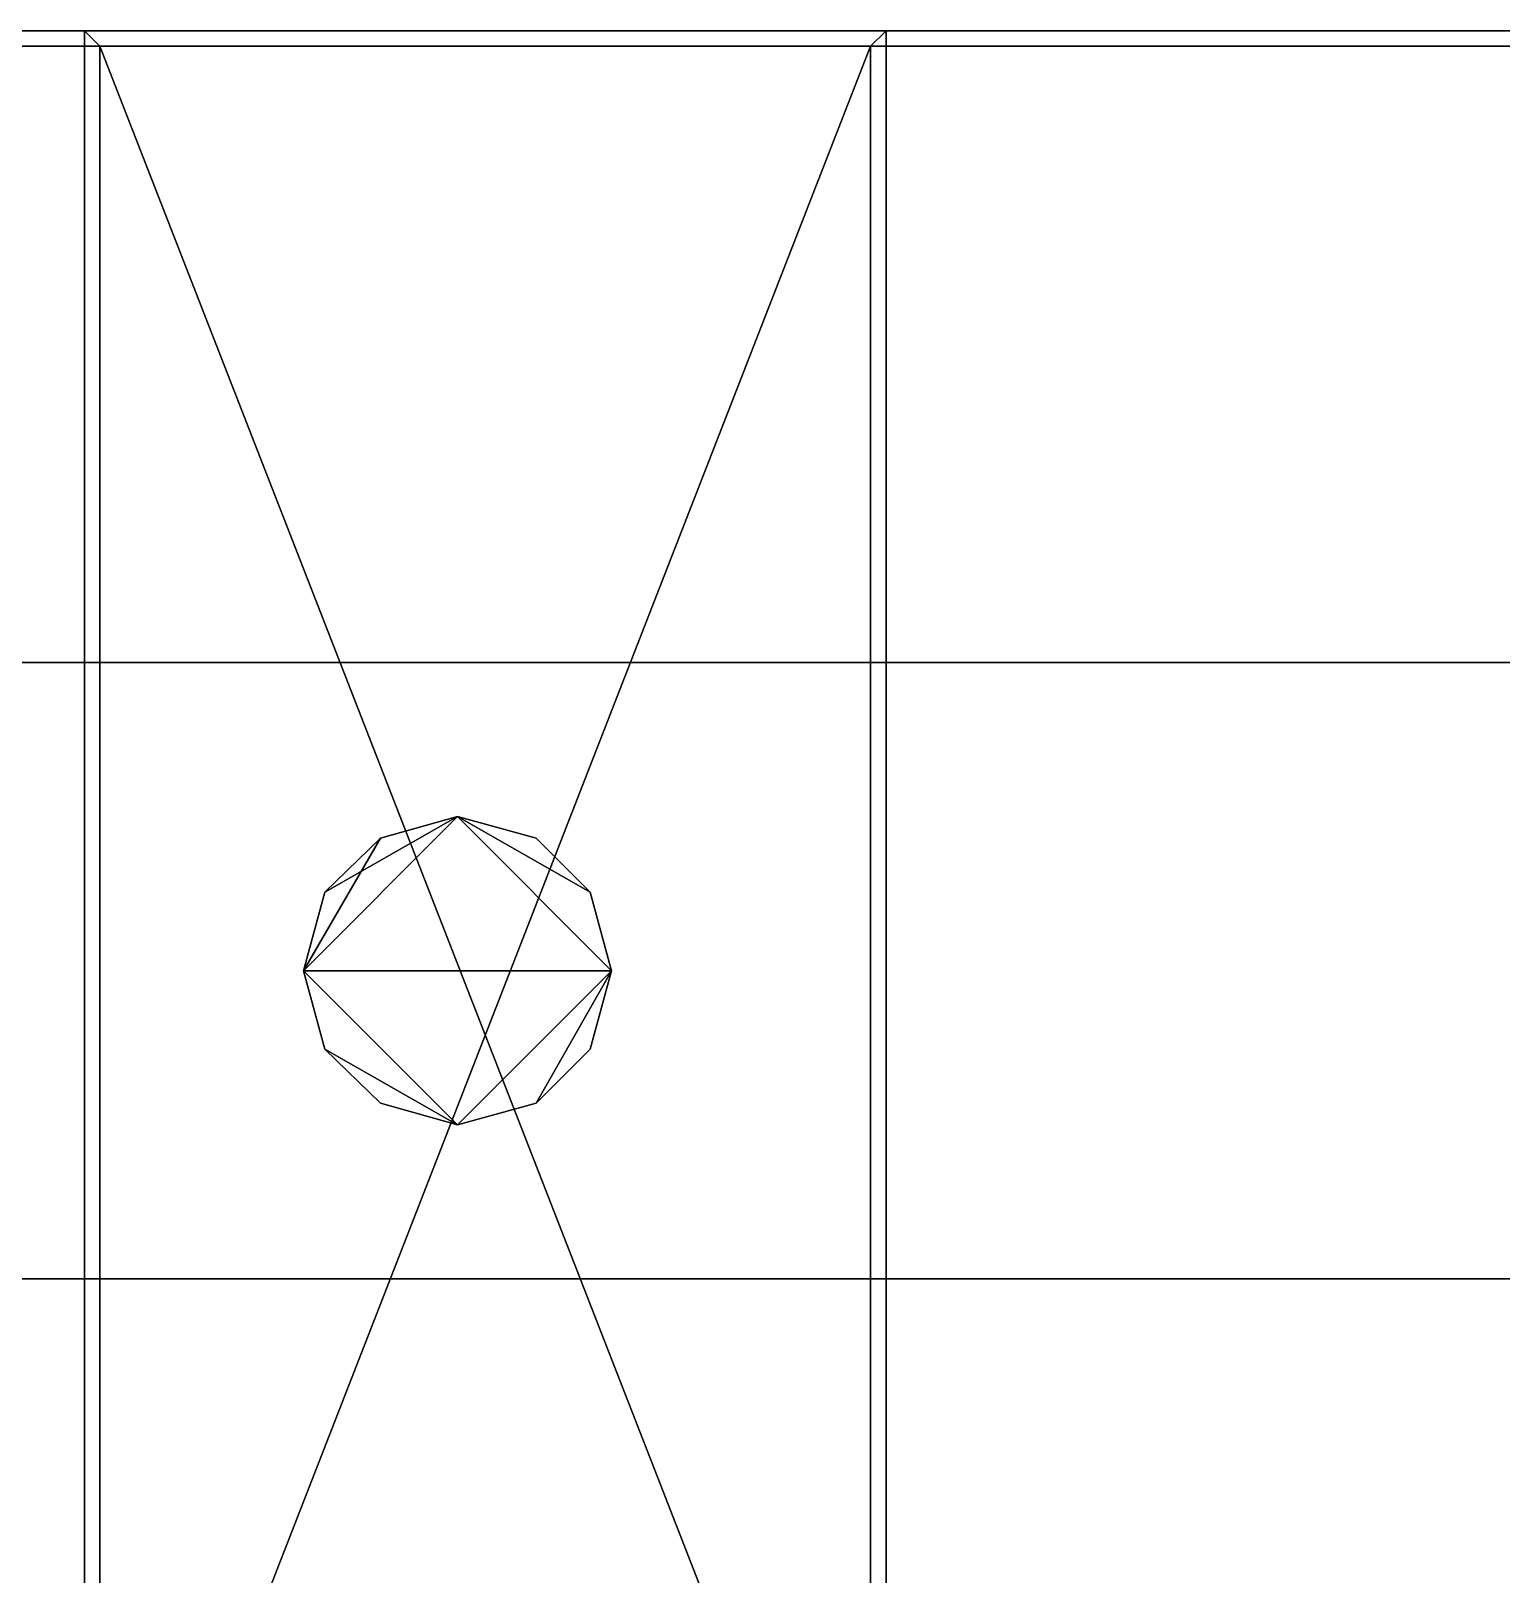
# Model space of a CAD drawing. Extents: x -2.94 to 0, y 0 to 1.37.
# Drawn here: x -1.6245 to -1.5291, y 0.7008 to 0.801 of the extents above; entities that cross this region are included whole.
import ezdxf

# ---------------------------------------------------------------- set-up
doc = ezdxf.new("R2010")
doc.units = 0
for name, color, linetype in [('CAP_1.29', 39, 'CONTINUOUS'), ('CAP_1.31', 49, 'CONTINUOUS'), ('CAP_1.7', 49, 'CONTINUOUS'), ('CAP_1.8', 49, 'CONTINUOUS'), ('CAP_2.29', 39, 'CONTINUOUS'), ('CAP_2.31', 49, 'CONTINUOUS'), ('CAP_2.7', 49, 'CONTINUOUS'), ('CAP_2.8', 49, 'CONTINUOUS'), ('EXTRUDE_NURBS_12', 39, 'CONTINUOUS'), ('EXTRUDE_NURBS_16', 49, 'CONTINUOUS'), ('RECTANGLE', 49, 'CONTINUOUS'), ('RECTANGLE_3.8', 49, 'CONTINUOUS'), ('ROUNDING_1.7', 49, 'CONTINUOUS'), ('ROUNDING_1.8', 49, 'CONTINUOUS'), ('ROUNDING_2.7', 49, 'CONTINUOUS'), ('ROUNDING_2.8', 49, 'CONTINUOUS')]:
    doc.layers.add(name, color=color, linetype=linetype)

msp = doc.modelspace()

# ---------------------------------------------------------------- meshes
at = {"layer": 'CAP_1.29'}
mesh = msp.add_polyface(dxfattribs=at)
corners = [(-1.5968, 0.75, 1.52), (-1.6018, 0.7486, 1.52), (-1.6054, 0.7451, 1.52), (-1.6068, 0.74, 1.52), (-1.6054, 0.7349, 1.52), (-1.6018, 0.7314, 1.52), (-1.5968, 0.73, 1.52), (-1.5917, 0.7314, 1.52), (-1.5882, 0.7349, 1.52), (-1.5868, 0.74, 1.52), (-1.5882, 0.7451, 1.52), (-1.5917, 0.7486, 1.52)]
mesh.append_faces([[corners[k] for k in face] for face in [(0, 1, 3, 3), (0, 3, 9, 9), (0, 9, 10, 10), (0, 10, 11, 11), (1, 2, 3, 3), (3, 4, 6, 6), (3, 6, 9, 9), (4, 5, 6, 6), (6, 7, 9, 9), (7, 8, 9, 9)]])
at = {"layer": 'CAP_1.31'}
mesh = msp.add_polyface(dxfattribs=at)
corners = [(-2.17, 0.76, 2.9754), (-0.7725, 0.76, 1.91), (-0.7725, 0.76, 1.83), (-2.17, 0.76, 2.8954)]
mesh.append_faces([[corners[k] for k in face] for face in [(3, 2, 1, 1), (3, 1, 0, 0)]])
at = {"layer": 'CAP_1.7'}
mesh = msp.add_polyface(dxfattribs=at)
corners = [(-1.62, 0.8, 1.4886), (-1.62, 0.03, 1.4886), (-1.32, 0.03, 1.4886), (-1.32, 0.8, 1.4886)]
mesh.append_faces([[corners[k] for k in face] for face in [(0, 1, 3, 3), (1, 2, 3, 3)]])
at = {"layer": 'CAP_1.8'}
mesh = msp.add_polyface(dxfattribs=at)
corners = [(-1.87, 0.8, 1.6786), (-1.87, 0.03, 1.6786), (-1.57, 0.03, 1.6786), (-1.57, 0.8, 1.6786)]
mesh.append_faces([[corners[k] for k in face] for face in [(0, 1, 3, 3), (1, 2, 3, 3)]])
at = {"layer": 'CAP_2.29'}
mesh = msp.add_polyface(dxfattribs=at)
corners = [(-1.5968, 0.75, 2.47), (-1.6018, 0.7486, 2.47), (-1.6054, 0.7451, 2.47), (-1.6068, 0.74, 2.47), (-1.6054, 0.7349, 2.47), (-1.6018, 0.7314, 2.47), (-1.5968, 0.73, 2.47), (-1.5917, 0.7314, 2.47), (-1.5882, 0.7349, 2.47), (-1.5868, 0.74, 2.47), (-1.5882, 0.7451, 2.47), (-1.5917, 0.7486, 2.47)]
mesh.append_faces([[corners[k] for k in face] for face in [(11, 10, 0, 0), (10, 9, 0, 0), (9, 8, 7, 7), (9, 7, 6, 6), (9, 6, 3, 3), (9, 3, 0, 0), (6, 5, 4, 4), (6, 4, 3, 3), (3, 2, 0, 0), (2, 1, 0, 0)]])
at = {"layer": 'CAP_2.31'}
mesh = msp.add_polyface(dxfattribs=at)
corners = [(-2.17, 0.72, 2.9754), (-0.7725, 0.72, 1.91), (-0.7725, 0.72, 1.83), (-2.17, 0.72, 2.8954)]
mesh.append_faces([[corners[k] for k in face] for face in [(0, 1, 3, 3), (1, 2, 3, 3)]])
at = {"layer": 'CAP_2.7'}
mesh = msp.add_polyface(dxfattribs=at)
corners = [(-1.62, 0.8, 1.5206), (-1.62, 0.03, 1.5206), (-1.32, 0.03, 1.5206), (-1.32, 0.8, 1.5206)]
mesh.append_faces([[corners[k] for k in face] for face in [(3, 2, 0, 0), (2, 1, 0, 0)]])
at = {"layer": 'CAP_2.8'}
mesh = msp.add_polyface(dxfattribs=at)
corners = [(-1.87, 0.8, 1.7106), (-1.87, 0.03, 1.7106), (-1.57, 0.03, 1.7106), (-1.57, 0.8, 1.7106)]
mesh.append_faces([[corners[k] for k in face] for face in [(3, 2, 0, 0), (2, 1, 0, 0)]])
at = {"layer": 'EXTRUDE_NURBS_12'}
mesh = msp.add_polyface(dxfattribs=at)
corners = [(-1.5968, 0.75, 1.52), (-1.6018, 0.7486, 1.52), (-1.6054, 0.7451, 1.52), (-1.6068, 0.74, 1.52), (-1.6054, 0.7349, 1.52), (-1.6018, 0.7314, 1.52), (-1.5968, 0.73, 1.52), (-1.5917, 0.7314, 1.52), (-1.5882, 0.7349, 1.52), (-1.5868, 0.74, 1.52), (-1.5882, 0.7451, 1.52), (-1.5917, 0.7486, 1.52), (-1.5968, 0.75, 2.47), (-1.6018, 0.7486, 2.47), (-1.6054, 0.7451, 2.47), (-1.6068, 0.74, 2.47), (-1.6054, 0.7349, 2.47), (-1.6018, 0.7314, 2.47), (-1.5968, 0.73, 2.47), (-1.5917, 0.7314, 2.47), (-1.5882, 0.7349, 2.47), (-1.5868, 0.74, 2.47), (-1.5882, 0.7451, 2.47), (-1.5917, 0.7486, 2.47)]
mesh.append_faces([[corners[k] for k in face] for face in [(0, 12, 13, 1), (1, 13, 14, 2), (2, 14, 15, 3), (3, 15, 16, 4), (4, 16, 17, 5), (5, 17, 18, 6), (6, 18, 19, 7), (7, 19, 20, 8), (8, 20, 21, 9), (9, 21, 22, 10), (10, 22, 23, 11), (11, 23, 12, 0)]])
at = {"layer": 'EXTRUDE_NURBS_16'}
mesh = msp.add_polyface(dxfattribs=at)
corners = [(-2.17, 0.76, 2.9754), (-0.7725, 0.76, 1.91), (-0.7725, 0.76, 1.83), (-2.17, 0.76, 2.8954), (-2.17, 0.72, 2.9754), (-0.7725, 0.72, 1.91), (-0.7725, 0.72, 1.83), (-2.17, 0.72, 2.8954)]
mesh.append_faces([[corners[k] for k in face] for face in [(0, 1, 5, 4), (1, 2, 6, 5), (2, 3, 7, 6), (3, 0, 4, 7)]])
at = {"layer": 'RECTANGLE'}
mesh = msp.add_polyface(dxfattribs=at)
corners = [(-1.871, 0.801, 1.6796), (-1.871, 0.029, 1.6796), (-1.569, 0.029, 1.6796), (-1.569, 0.801, 1.6796), (-1.871, 0.801, 1.7096), (-1.871, 0.029, 1.7096), (-1.569, 0.029, 1.7096), (-1.569, 0.801, 1.7096)]
mesh.append_faces([[corners[k] for k in face] for face in [(0, 4, 5, 1), (1, 5, 6, 2), (2, 6, 7, 3), (3, 7, 4, 0)]])
at = {"layer": 'RECTANGLE_3.8'}
mesh = msp.add_polyface(dxfattribs=at)
corners = [(-1.621, 0.801, 1.4896), (-1.621, 0.029, 1.4896), (-1.319, 0.029, 1.4896), (-1.319, 0.801, 1.4896), (-1.621, 0.801, 1.5196), (-1.621, 0.029, 1.5196), (-1.319, 0.029, 1.5196), (-1.319, 0.801, 1.5196)]
mesh.append_faces([[corners[k] for k in face] for face in [(0, 4, 5, 1), (1, 5, 6, 2), (2, 6, 7, 3), (3, 7, 4, 0)]])
at = {"layer": 'ROUNDING_1.7'}
mesh = msp.add_polyface(dxfattribs=at)
corners = [(-1.621, 0.801, 1.4896), (-1.621, 0.029, 1.4896), (-1.319, 0.029, 1.4896), (-1.319, 0.801, 1.4896), (-1.62, 0.8, 1.4886), (-1.62, 0.03, 1.4886), (-1.32, 0.03, 1.4886), (-1.32, 0.8, 1.4886)]
mesh.append_faces([[corners[k] for k in face] for face in [(0, 1, 5, 4), (1, 2, 6, 5), (2, 3, 7, 6), (3, 0, 4, 7)]])
at = {"layer": 'ROUNDING_1.8'}
mesh = msp.add_polyface(dxfattribs=at)
corners = [(-1.871, 0.801, 1.6796), (-1.871, 0.029, 1.6796), (-1.569, 0.029, 1.6796), (-1.569, 0.801, 1.6796), (-1.87, 0.8, 1.6786), (-1.87, 0.03, 1.6786), (-1.57, 0.03, 1.6786), (-1.57, 0.8, 1.6786)]
mesh.append_faces([[corners[k] for k in face] for face in [(0, 1, 5, 4), (1, 2, 6, 5), (2, 3, 7, 6), (3, 0, 4, 7)]])
at = {"layer": 'ROUNDING_2.7'}
mesh = msp.add_polyface(dxfattribs=at)
corners = [(-1.621, 0.801, 1.5196), (-1.621, 0.029, 1.5196), (-1.319, 0.029, 1.5196), (-1.319, 0.801, 1.5196), (-1.62, 0.8, 1.5206), (-1.62, 0.03, 1.5206), (-1.32, 0.03, 1.5206), (-1.32, 0.8, 1.5206)]
mesh.append_faces([[corners[k] for k in face] for face in [(0, 4, 5, 1), (1, 5, 6, 2), (2, 6, 7, 3), (3, 7, 4, 0)]])
at = {"layer": 'ROUNDING_2.8'}
mesh = msp.add_polyface(dxfattribs=at)
corners = [(-1.871, 0.801, 1.7096), (-1.871, 0.029, 1.7096), (-1.569, 0.029, 1.7096), (-1.569, 0.801, 1.7096), (-1.87, 0.8, 1.7106), (-1.87, 0.03, 1.7106), (-1.57, 0.03, 1.7106), (-1.57, 0.8, 1.7106)]
mesh.append_faces([[corners[k] for k in face] for face in [(0, 4, 5, 1), (1, 5, 6, 2), (2, 6, 7, 3), (3, 7, 4, 0)]])

doc.saveas('drawing.dxf')
